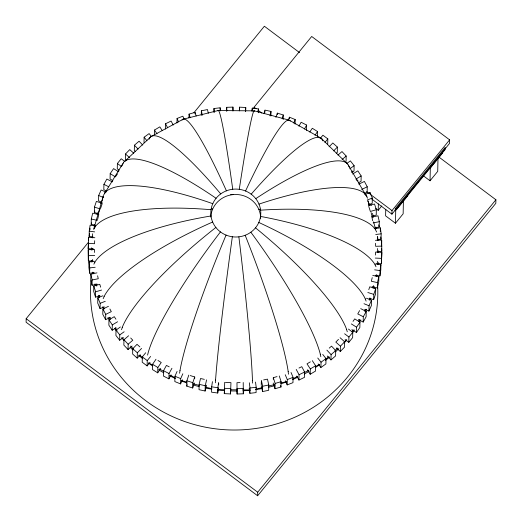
<?xml version="1.0" encoding="UTF-8"?>
<svg xmlns="http://www.w3.org/2000/svg" width="522" height="522" viewBox="0 0 522 522"><rect width="100%" height="100%" fill="white"/><g stroke="black" fill="none" stroke-linecap="round" stroke-linejoin="round"><path stroke-width="0.78" d="M92.427 261.894L92.446 259.493M92.525 249.907L92.538 248.309M92.622 237.915L92.635 236.316M377.328 264.523L377.354 261.326M377.426 252.537L377.465 248.537M377.53 240.544L377.563 236.551A143.687 137.769 1.2 0 1 378.006 240.485M88.427 242.26L26.172 318.688L26.1 322.237L257.627 495.763L495.828 203.312L495.9 199.763L438.506 156.75M93.647 248.994L88.185 248.713L88.623 237.412L94.86 237.732M94.599 252.478L94.489 249.483L88.244 249.692L88.362 261L93.04 260.843M88.557 240.453L88.623 237.412M88.362 261L88.244 249.692M93.001 236.995L89.131 236.466L89.242 231.148L90.11 225.217L95.519 225.948M94.417 261.32L88.988 261.953L88.877 267.277L89.647 273.221L94.299 272.68M90.012 229.778L90.045 228.258M89.647 273.221L89.758 267.897L88.988 261.953M94.991 225.191L91.187 224.349L91.298 219.025L92.701 213.191L98.788 214.542L97.562 219.651M96.955 272.869L90.848 274.109L90.737 279.433L92.042 285.293L97.386 284.209M92.042 285.293L92.153 279.968L90.848 274.109M98.795 213.837L94.338 212.447L94.449 207.123L96.374 201.427L102.319 203.286M100.687 287.185L99.774 284.32L93.803 286.069L93.692 291.387L95.519 297.116L100.002 295.811M95.519 297.116L95.63 291.798L93.803 286.069M106.136 192.076L101.105 190.021L98.671 195.535L98.554 200.853L102.149 202.321M102.899 295.772L97.829 297.736L97.718 303.054L100.061 308.613L104.407 306.929M100.061 308.613L100.172 303.289L97.829 297.736M112.374 181.871L106.853 179.053L103.924 184.344L103.813 189.662L106.573 191.072M108.465 306.31L102.906 309.024L102.788 314.342L105.633 319.679L110.501 317.304M105.633 319.679L105.744 314.361L102.906 309.024M118.82 171.882L113.581 168.613L110.181 173.63L110.07 178.955L112.693 180.586M115.936 319.216L114.279 316.671L108.981 319.842L108.87 325.167L112.184 330.25L116.158 327.868M112.184 330.25L112.295 324.925L108.981 319.842M124.921 161.539L121.228 158.773L117.385 163.49L117.274 168.815L119.12 170.198M120.386 326.968L116.021 330.119L115.91 335.437L119.675 340.227L123.414 337.525M119.675 340.227L119.786 334.902L116.021 330.119M133.749 153.187L129.743 149.612L125.489 153.99L125.378 159.308L126.52 160.332M128.608 335.763L123.968 339.77L123.858 345.088L128.04 349.544L132.099 346.04M128.04 349.544L128.151 344.22L123.968 339.77M142.728 145.096L139.067 141.201L134.428 145.201L134.317 150.525L135.361 151.641M139.87 346.895L137.012 344.337L132.758 348.716L132.647 354.04L137.214 358.125L140.411 354.843M137.214 358.125L137.332 352.807L141.586 348.428M144.013 142.519L144.131 137.201L149.116 133.599L151.465 136.588M145.69 352.774L142.323 356.898L142.212 362.222L147.139 365.915L150.023 362.372M147.139 365.915L147.25 360.591L150.61 356.461M154.427 134.598L154.519 130.037L159.817 126.866L162.303 130.676M156 359.234L152.6 364.252L152.489 369.576L157.729 372.838L160.704 368.447M157.729 372.838L157.84 367.521L161.239 362.496L157.964 360.454M165.415 129.091L165.526 123.773L171.092 121.058L173.226 125.065M169.193 366.842L166.433 365.433L163.503 370.718L163.393 376.042L168.913 378.861L171.105 374.894M168.913 378.861L169.024 373.537L171.947 368.251M176.971 123.009L177.062 118.448L182.857 116.21L184.031 118.99M177.082 371.429L174.948 376.251L174.837 381.575L180.592 383.918L182.419 379.788M180.592 383.918L180.703 378.6L182.837 373.772M188.964 117.92L189.042 114.116L195.013 112.367L196.161 115.949M194.373 383.004L192.69 387.983L186.745 386.13L186.856 380.806L188.781 375.109M194.987 113.887L195.013 112.367M192.69 387.983L192.801 382.665L194.726 376.969L190.269 375.579M194.693 378.489L194.726 376.969M201.277 115.362L201.368 110.801L207.482 109.561L208.298 113.222M204.33 379.363L200.526 378.515L199.13 384.349L199.019 389.673L205.107 391.024L206.503 385.19M205.107 391.024L205.218 385.706L206.614 379.866M213.876 112.328L213.955 108.524L220.153 107.8L220.538 110.775M212.428 381.667L211.671 386.854L211.56 392.179L217.746 393.02L218.503 387.826M220.095 110.84L220.153 107.8M217.746 393.02L217.863 387.696L218.614 382.509M218.659 384.805L218.692 383.285M226.62 111.114L226.698 107.31L232.942 107.108L233.086 110.847M230.802 388.714L230.522 393.947L224.284 393.627L224.721 382.326M232.864 110.912L232.942 107.108M230.522 393.947L230.959 382.646L225.497 382.365M239.448 110.207L239.513 107.167L245.751 107.486L245.673 111.29M243.219 382.495L243.33 393.803L237.092 394.006L236.975 382.698L240.1 382.593M252.224 111.14L252.283 108.1L258.475 108.935L258.39 112.739M254.031 108.648L254.064 107.232L311.693 36.475L449.625 139.857L449.546 143.4L391.918 214.157L371.749 199.039M255.519 382.065L256.191 387.265L256.08 392.59L249.881 393.314L249.992 387.99L249.32 382.789M264.882 112.367L264.915 110.847M257.627 495.763L257.705 492.22L495.9 199.763M261.268 384.936L261.326 381.895M263.649 379.912L267.473 379.135L268.778 384.995L268.66 390.319L262.553 391.559L262.664 386.234L261.359 380.375M270.925 116.001L271.016 111.44L264.928 110.09L264.054 113.737M277.312 114.651L277.345 113.13L283.289 114.984L283.192 119.545M273.267 379.213L273.3 377.693L277.032 376.603M279.27 375.944L281.104 381.68L280.993 386.998L275.016 388.746L275.133 383.422L273.3 377.693M289.41 118.716L289.442 117.196L295.198 119.545L295.1 124.105M291.028 372.48L293.083 377.341L292.966 382.665L287.178 384.903L287.289 379.579L285.24 374.718M298.995 368.036L301.775 366.679L304.62 372.023L304.509 377.341L298.943 380.055L299.054 374.737L296.215 369.4M306.531 130.396L306.642 125.071L301.122 122.259L298.93 126.22M312.306 360.676L315.627 365.759L315.51 371.077L310.218 374.248L310.329 368.923L307.014 363.841L310.322 361.863M317.435 136.862L317.546 131.544L312.306 128.275L309.755 132.04M322.726 354.405L326.015 358.594L325.904 363.919L320.919 367.514L321.03 362.196L317.741 358.007M327.712 144.216L327.823 138.891L322.896 135.205L320.012 138.741M329.219 348.135L331.535 346.132L335.718 350.588L335.607 355.913L330.968 359.919L331.078 354.595L326.896 350.138M329.095 146.819L332.814 142.989L337.388 147.073L337.277 152.398L336.214 153.494M336.285 347.926L340.285 351.502L340.403 346.184L344.657 341.806L340.083 337.714M346.066 161.35L346.177 156.026L341.995 151.569L337.936 155.073M344.657 341.806L344.546 347.123L340.285 351.502M345.107 339.574L348.807 342.341L348.918 337.023L352.761 332.305L348.448 329.075M346.621 163.588L350.36 160.887L354.125 165.676L354.014 170.994L352.141 172.345M352.761 332.305L352.644 337.623L348.807 342.341M351.867 329.643L356.454 332.501L356.565 327.183L359.965 322.159L354.725 318.89L353.022 321.402M352.552 174.035L357.851 170.87L361.165 175.947L361.054 181.271L358.405 182.857M359.965 322.159L359.854 327.483L356.454 332.501M358.353 319.594L363.181 322.061L363.292 316.737L366.222 311.451L360.702 308.632M358.836 184.149L364.402 181.434L367.24 186.772L367.129 192.096L364.349 193.453M366.222 311.451L366.111 316.776L363.181 322.061M369.941 194.021L369.974 192.501L364.904 194.465M364.617 309.337L368.93 311.092L369.041 305.775L371.475 300.261L366.444 298.206M369.974 192.501L372.317 198.06L372.206 203.384L368.584 204.781M371.475 300.261L371.364 305.579L368.93 311.092M369.204 298.297L373.661 299.687L373.772 294.362L375.696 288.666L369.752 286.813L368.793 289.658M368.539 205.74L374.515 203.998L376.342 209.727L376.231 215.051L371.755 216.356M375.696 288.666L375.586 293.99L373.661 299.687M375.755 208.474L378.222 210.32L378.359 203.867M372.01 286.741L377.334 287.922L377.445 282.604L378.848 276.771L372.76 275.414M375.37 227.781L379.187 227.005L379.298 221.68L377.993 215.821L371.886 217.061L372.701 220.728M378.848 276.771L378.737 282.089L377.334 287.922M380.31 231.696L380.388 227.892L374.189 228.616M375.285 275.27L379.925 275.903L380.036 270.579L380.903 264.647L375.488 263.91M377.171 239.618L381.04 239.161L381.158 233.843L380.388 227.892M380.903 264.647L380.792 269.972L379.925 275.903M381.562 245.438L381.673 240.12L375.435 240.322M376.734 263.466L381.412 263.701L381.85 252.4L375.612 252.08L375.448 255.069M381.85 252.4L381.412 263.701M377.106 251.578L381.784 251.428L381.673 240.12M385.745 209.407L385.608 215.86L395.461 223.24L403.147 213.805L403.434 200.102M391.918 214.157L391.996 210.607L449.625 139.857M395.461 223.24L395.748 209.531M423.264 175.712L430.037 180.788L430.324 167.079M430.976 166.074L430.95 167.255L442.48 153.103L442.506 151.922M438.01 157.651L437.723 171.353L430.037 180.788M88.185 248.713L88.466 243.48M94.697 240.72L94.534 243.715L88.296 243.396M239.311 110.905L239.513 107.167M224.284 393.627L224.525 389.138M245.549 111.225L245.751 107.486M215.397 382.77L215.573 380.029M102.651 199.273L102.73 198.353M89.131 236.466L89.562 233.504M251.852 111.062L252.283 108.1M258.038 111.904L258.475 108.935M179.588 373.223L180.018 370.548M91.187 224.349L91.539 222.887M269.965 115.819L271.016 111.44M372.232 277.606L371.357 281.254L377.445 282.604M147.563 355.117L148.215 352.572A143.641 24.436 -53.1 0 1 220.447 231.918A24.599 24.097 -36.8 0 1 215.86 227.435A24.599 23.849 -37 0 1 212.643 221.987A24.599 23.549 -34.9 0 1 211.005 215.932A24.599 23.229 -31.3 0 1 211.058 209.674A24.599 22.909 -26.9 0 1 212.793 203.652A24.599 22.609 -21.9 0 1 216.101 198.262A24.599 22.355 -16.4 0 1 220.747 193.884A24.599 22.152 -10.8 0 1 226.424 190.811A24.599 22.028 -5 0 1 232.734 189.245A24.599 21.976 0.9 0 1 239.259 189.31A24.599 22.015 6.8 0 1 245.549 190.987A24.599 22.139 12.6 0 1 251.173 194.164A24.599 22.329 18.3 0 1 255.747 198.628A24.599 22.583 23.8 0 1 258.964 204.076A24.599 22.883 28.8 0 1 260.602 210.131A24.599 23.203 33.3 0 1 260.55 216.389A24.599 23.523 37 0 1 258.814 222.411A24.599 23.823 39.3 0 1 255.506 227.801A24.599 24.077 39.4 0 1 250.86 232.179A24.599 24.28 35.2 0 1 245.183 235.252A24.599 24.403 23.6 0 1 238.867 236.818A24.599 24.449 2.3 0 1 232.349 236.753A24.599 24.41 -19.6 0 1 226.059 235.076A24.599 24.293 -32.1 0 1 220.434 231.898M93.816 228.786L103.336 195.789L103.069 196.611M98.873 212.363L99.761 209.283M369.269 300.235L369.935 297.925M372.825 287.916L373.491 285.606M376.153 276.366L376.597 274.826M122.031 165.728L123.688 162.362M121.509 329.689L122.337 327.32M94.338 212.447L94.821 211.025M100.635 208.271L102.077 203.998M275.903 117.398L277.345 113.13M186.745 386.13L187.228 384.707M282.089 118.546L283.289 114.984M103.186 298.669L104.146 296.516M149.083 139.23L149.977 137.593M287.922 120.641L289.442 117.196M293.671 122.983L295.198 119.545M93.732 229.412L95.167 226.9M93.856 264.178L94.88 262.266M103.656 195L122.866 163.569M304.443 129.038L306.642 125.071M359.606 310.616L357.772 313.918L363.292 316.737M352.063 331.94L353.329 329.878M358.399 321.617L359.671 319.555M364.734 311.295L366.007 309.226M115.851 176.273L117.548 173.761M314.994 135.309L317.546 131.544M104.485 193.518L104.994 192.82M193.89 112.772L264.373 26.237L299.589 52.631M324.938 142.434L327.823 138.891M351.502 172.273L352.526 171.014M378.222 210.32L381.804 205.916M396.374 209.707L407.904 195.554M333.662 150.904L337.388 147.073M338.484 339.359L335.829 342.093L340.403 346.184M124.725 161.344L150.78 136.797M326.178 358.94L328.508 356.754M334.896 350.732L337.806 347.991M344.194 341.969L346.517 339.783M128.151 344.22L132.79 340.22L130.696 337.988M342.119 159.53L346.177 156.026M331.078 354.595L335.718 350.588M119.786 334.902L124.145 331.757M349.76 168.828L354.125 165.676M321.03 362.196L326.015 358.594M112.295 324.925L117.594 321.754M355.867 179.118L361.165 175.947M310.329 368.923L315.627 365.759M151.745 136.229L183.196 119.186L218.189 110.534L254.344 110.866L289.195 120.164L320.364 137.788M292.45 379.083L297.416 376.395M304.509 372.551L308.763 370.242M315.856 366.398L319.405 364.473M105.744 314.361L111.31 311.647L109.888 308.978M361.681 189.486L367.24 186.772M299.054 374.737L304.62 372.023M100.172 303.289L105.242 301.331M367.247 200.017L372.317 198.06M287.289 379.579L293.083 377.341M95.63 291.798L101.607 290.049M376.342 209.727L370.372 211.475L368.767 206.458M275.133 383.422L281.104 381.68M255.754 389.197L262.064 387.637M268.38 386.078L274.696 384.518M280.223 383.148L286.532 381.589M92.153 279.968L98.26 278.728L97.607 275.799M373.191 222.927L379.298 221.68M262.664 386.234L268.778 384.995M89.758 267.897L95.18 267.264M375.729 234.476L381.158 233.843M249.992 387.99L256.191 387.265M230.646 194.621L233.086 194.465M88.472 255.676L94.71 255.473M381.902 246.103L375.657 246.306L375.546 243.311M237.203 388.688L243.448 388.479M217.53 389.653L224.871 389.725M230.58 389.777L237.105 389.836M242.808 389.888L250.149 389.954M375.285 258.064L381.523 258.383M224.395 388.303L230.633 388.622M89.242 231.148L94.658 231.879M374.626 269.841L380.036 270.579M211.671 386.854L217.863 387.696M91.298 219.025L97.386 220.375M199.13 384.349L205.218 385.706M181.291 380.616L186.791 382.084M193.081 383.761L199.371 385.438M205.655 387.115L211.945 388.792M94.449 207.123L100.394 208.983M367.827 292.509L373.772 294.362M186.856 380.806L192.801 382.665M98.671 195.535L103.702 197.584M364.01 303.719L369.041 305.775M174.948 376.251L180.703 378.6M103.924 184.344L108.752 186.804M163.503 370.718L169.024 373.537M148.705 362.901L152.926 365.283M159.249 368.865L163.471 371.246M170.498 375.22L175.418 378.006M110.181 173.63L115.421 176.899M351.326 323.914L356.565 327.183M152.6 364.252L157.84 367.521M356.493 179.646L357.746 180.586M356.754 180.012L358.04 180.971M254.064 107.232L256.015 108.693M257.966 110.155L261.868 113.085M366.62 191.594L369.224 193.545M370.522 194.517L391.996 210.607M364.591 193.675L365.896 194.654M369.602 203.861L371.449 205.244M117.385 163.49L121.698 166.72M344.605 333.786L348.918 337.023M142.323 356.898L147.25 360.591M26.172 318.688L257.705 492.22M125.489 153.99L129.489 157.566M132.758 348.716L137.332 352.807M321.271 138.369L346.921 163.393M121.998 337.708L124.288 339.939M130.578 346.079L133.443 348.872M139.733 355.012L142.591 357.798M134.428 145.201L138.089 149.103M327.307 356.017L330.968 359.919M144.131 137.201L146.95 140.79M318.1 363.925L320.919 367.514M347.893 164.43L367.605 198.23M366.085 195.235L366.973 196.67M154.519 130.037L157.011 133.847M307.314 369.798L310.218 374.248M322.015 139.185L322.818 140.836M375.351 229.484L376.675 232.022M103.017 306.799L104.25 308.887M109.183 317.239L110.416 319.327M115.349 327.679L116.993 330.465M165.526 123.773L167.66 127.779M296.809 376.055L298.943 380.055M375.064 264.856L376.01 266.781M348.65 165.657L349.192 167.053M365.237 298.93L366.111 301.096M177.062 118.448L178.531 121.926M285.423 380.734L287.178 384.903M346.543 329.389L347.287 331.77M280.536 385.569L280.993 386.998M189.042 114.116L190.191 117.698M273.189 383.017L275.016 388.746M368.349 202.497L369.184 205.59M371.07 212.558L372.323 217.204M373.582 221.843L375.468 228.812M92.994 272.21L93.412 273.756M96.133 283.818L96.759 286.141M99.271 295.426L99.689 296.972M320.254 354.157L320.815 356.715M378.698 224.806L379.187 227.005M201.368 110.801L202.347 115.192M261.248 385.693L262.553 391.559M288.164 371.547L288.496 374.228M380.753 236.929L381.04 239.161M213.955 108.524L214.438 112.243M249.209 388.114L249.881 393.314M368.095 200.8L368.134 201.72M381.673 248.433L381.784 251.428M243.167 389.314L243.33 393.803M226.698 107.31L226.842 111.055M236.897 388.766L237.092 394.006M252.459 380.368L252.544 383.115M123.616 162.303A143.641 32.664 39.2 0 1 216.115 198.314M378.333 262.573A143.687 137.769 1.2 0 1 378.215 264.145M376.884 274.983A143.687 137.769 1.2 0 1 376.616 276.523M374.385 286.754A143.687 137.769 1.2 0 1 373.967 288.333M370.816 298.303A143.687 137.769 1.2 0 1 370.268 299.804M366.307 309.292A143.687 137.769 1.2 0 1 365.309 311.412M360.878 319.797A143.687 137.769 1.2 0 1 359.651 321.891M354.412 329.982A143.687 137.769 1.2 0 1 352.591 332.54M346.758 339.952A143.687 137.769 1.2 0 1 344.174 342.928M338.785 348.637A143.687 137.769 1.2 0 1 335.47 351.848M329.689 356.97A143.687 137.769 1.2 0 1 325.35 360.467M319.575 364.708A143.687 137.769 1.2 0 1 315.732 367.299M309.128 371.344A143.687 137.769 1.2 0 1 304.306 374M297.912 377.171A143.687 137.769 1.2 0 1 292.796 379.435M286.787 381.804A143.687 137.769 1.2 0 1 281.443 383.663M274.761 385.667A143.687 137.769 1.2 0 1 268.739 387.187M262.638 388.459A143.687 137.769 1.2 0 1 255.695 389.582M250.266 390.234A143.687 137.769 1.2 0 1 243.245 390.776M236.995 390.978A143.687 137.769 1.2 0 1 230.77 390.926M224.551 390.613A143.687 137.769 1.2 0 1 217.341 389.921M211.71 389.138A143.687 137.769 1.2 0 1 205.374 387.99M199.136 386.58A143.687 137.769 1.2 0 1 193.01 384.916M187.052 383.024A143.687 137.769 1.2 0 1 181.186 380.884M175.235 378.424A143.687 137.769 1.2 0 1 169.409 375.703M163.856 372.819A143.687 137.769 1.2 0 1 158.46 369.713M152.444 365.863A143.687 137.769 1.2 0 1 148.522 363.123M142.826 358.784A143.687 137.769 1.2 0 1 138.558 355.214M132.829 349.955A143.687 137.769 1.2 0 1 130.102 347.234M123.779 340.305A143.687 137.769 1.2 0 1 121.756 337.878M115.969 330.243A143.687 137.769 1.2 0 1 114.592 328.253M109.118 319.497A143.687 137.769 1.2 0 1 107.976 317.467M103.434 308.456A143.687 137.769 1.2 0 1 102.788 307.021M99.004 297.553A143.687 137.769 1.2 0 1 98.227 295.315M95.324 285.456A143.687 137.769 1.2 0 1 94.945 283.922M92.929 273.809A143.687 137.769 1.2 0 1 92.688 272.236M91.585 261.998A143.687 137.769 1.2 0 1 91.487 260.419M91.304 250.162A143.687 137.769 1.2 0 1 91.376 247.793M92.172 237.634A143.687 137.769 1.2 0 1 92.681 233.765M94.051 226.019A143.687 137.769 1.2 0 1 94.397 224.434M97.092 214.196A143.687 137.769 1.2 0 1 97.568 212.676M100.811 203.645A143.687 137.769 1.2 0 1 102.332 199.998M111.969 181.787A143.687 137.769 1.2 0 1 112.843 180.416M367.769 200.853A143.687 137.769 1.2 0 1 369.55 205.211M372.434 213.381A143.687 137.769 1.2 0 1 373.576 217.165M376.003 227.161A143.687 137.769 1.2 0 1 376.31 228.721M378.62 250.762A143.687 137.769 1.2 0 1 378.639 252.335M104.909 192.781A143.641 37.878 23.8 0 1 212.813 203.697M95.076 226.881A143.641 40.507 8.3 0 1 211.077 209.72M94.789 262.272A143.641 40.377 -7.3 0 1 211.025 215.964M104.061 296.548A143.641 37.499 -22.9 0 1 212.663 222.02M122.265 327.366A143.641 32.057 -38.2 0 1 215.88 227.462M179.979 370.627A143.641 15.151 -67.8 0 1 226.065 235.096M215.56 380.114A143.641 4.829 -82.3 0 1 232.349 236.773M238.867 236.831A143.641 5.82 83.3 0 1 252.465 380.453M245.177 235.272A143.641 16.071 68.9 0 1 288.196 371.625M250.841 232.199A143.641 25.226 54.2 0 1 320.306 354.223M255.486 227.827A143.641 32.664 39.2 0 1 346.615 329.441M258.788 222.444A143.641 37.878 23.8 0 1 365.322 298.956M260.524 216.421A143.641 40.507 8.3 0 1 375.155 264.863M260.576 210.177A143.641 40.377 -7.3 0 1 375.442 229.471M258.938 204.122A143.641 37.499 -22.9 0 1 366.17 195.195M255.728 198.68A143.641 32.057 -38.2 0 1 347.965 164.378M251.154 194.223A143.641 24.436 -53.1 0 1 322.074 139.106M245.536 191.045A143.641 15.151 -67.8 0 1 290.252 121.117M239.259 189.369A143.641 4.829 -82.3 0 1 254.605 111.323M217.955 110.742A143.641 5.82 83.3 0 1 232.74 189.31M182.034 120.119A143.641 16.071 68.9 0 1 226.431 190.869M149.925 137.521A143.641 25.226 54.2 0 1 220.76 193.943M211.456 208.683A124.738 32.893 23.8 0 1 212.695 209.107M210.744 217.061A24.482 23.007 -35 0 1 210.94 215.097A24.482 22.642 -29.8 0 1 212.676 209.074A24.482 22.302 -24.1 0 1 215.984 203.684A24.482 22.009 -18.1 0 1 220.636 199.306A24.482 21.78 -11.9 0 1 226.307 196.226A24.482 21.637 -5.5 0 1 232.623 194.667A24.482 21.585 0.9 0 1 239.148 194.726A24.482 21.63 7.3 0 1 245.431 196.403A24.482 21.767 13.7 0 1 251.056 199.587A24.482 21.983 19.9 0 1 255.636 204.05A24.482 22.27 25.9 0 1 258.853 209.498A24.482 22.609 31.7 0 1 260.491 215.553A24.482 22.975 37 0 1 260.68 218.307M258.834 209.531A124.738 32.56 -22.9 0 1 260.073 209.133M377.719 287.159A143.687 137.769 1.2 0 1 230.933 429.978A143.687 137.769 1.2 0 1 90.959 280.536M395.278 208.715L395.232 210.842L445.175 149.527L445.22 147.393L395.278 208.715"/></g></svg>
